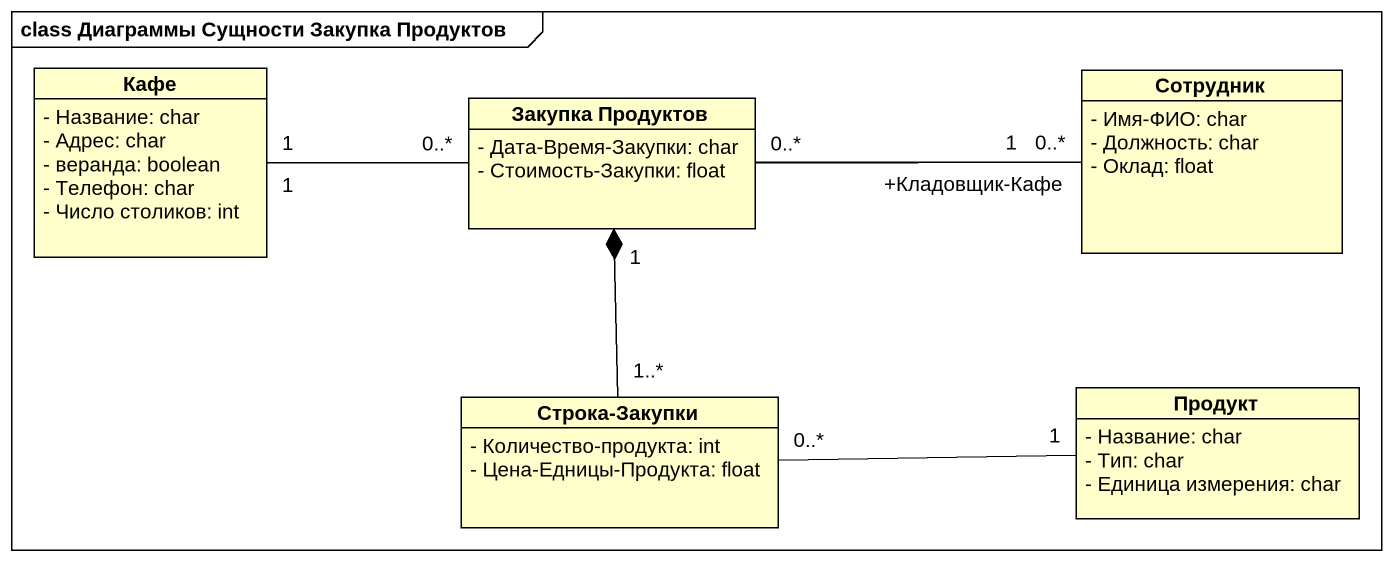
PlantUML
@startuml
mainframe class Диаграммы Сущности Закупка Продуктов
hide circle
hide empty members
skinparam classAttributeIconSize 0
class Кафе {
  - Название: char
  - Адрес: char
  - веранда: boolean
  - Телефон: char
  - Число столиков: int
}
class "Закупка Продуктов" as Закупка_Продуктов {
  - Дата-Время-Закупки: char
  - Стоимость-Закупки: float
}
class Сотрудник {
  - Имя-ФИО: char
  - Должность: char
  - Оклад: float
}
class "Строка-Закупки" as Строка_Закупки {
  - Количество-продукта: int
  - Цена-Едницы-Продукта: float
}
class Продукт {
  - Название: char
  - Тип: char
  - Единица измерения: char
}
Кафе "1" -right- "0..*" Закупка_Продуктов
Закупка_Продуктов "0..*" -right- "+Кладовщик-Кафе\n1" Сотрудник
Сотрудник "0..*" -left- "1" Кафе
Строка_Закупки "1..*" -up-* "1" Закупка_Продуктов
Строка_Закупки "0..*" -right- "1" Продукт
@enduml
